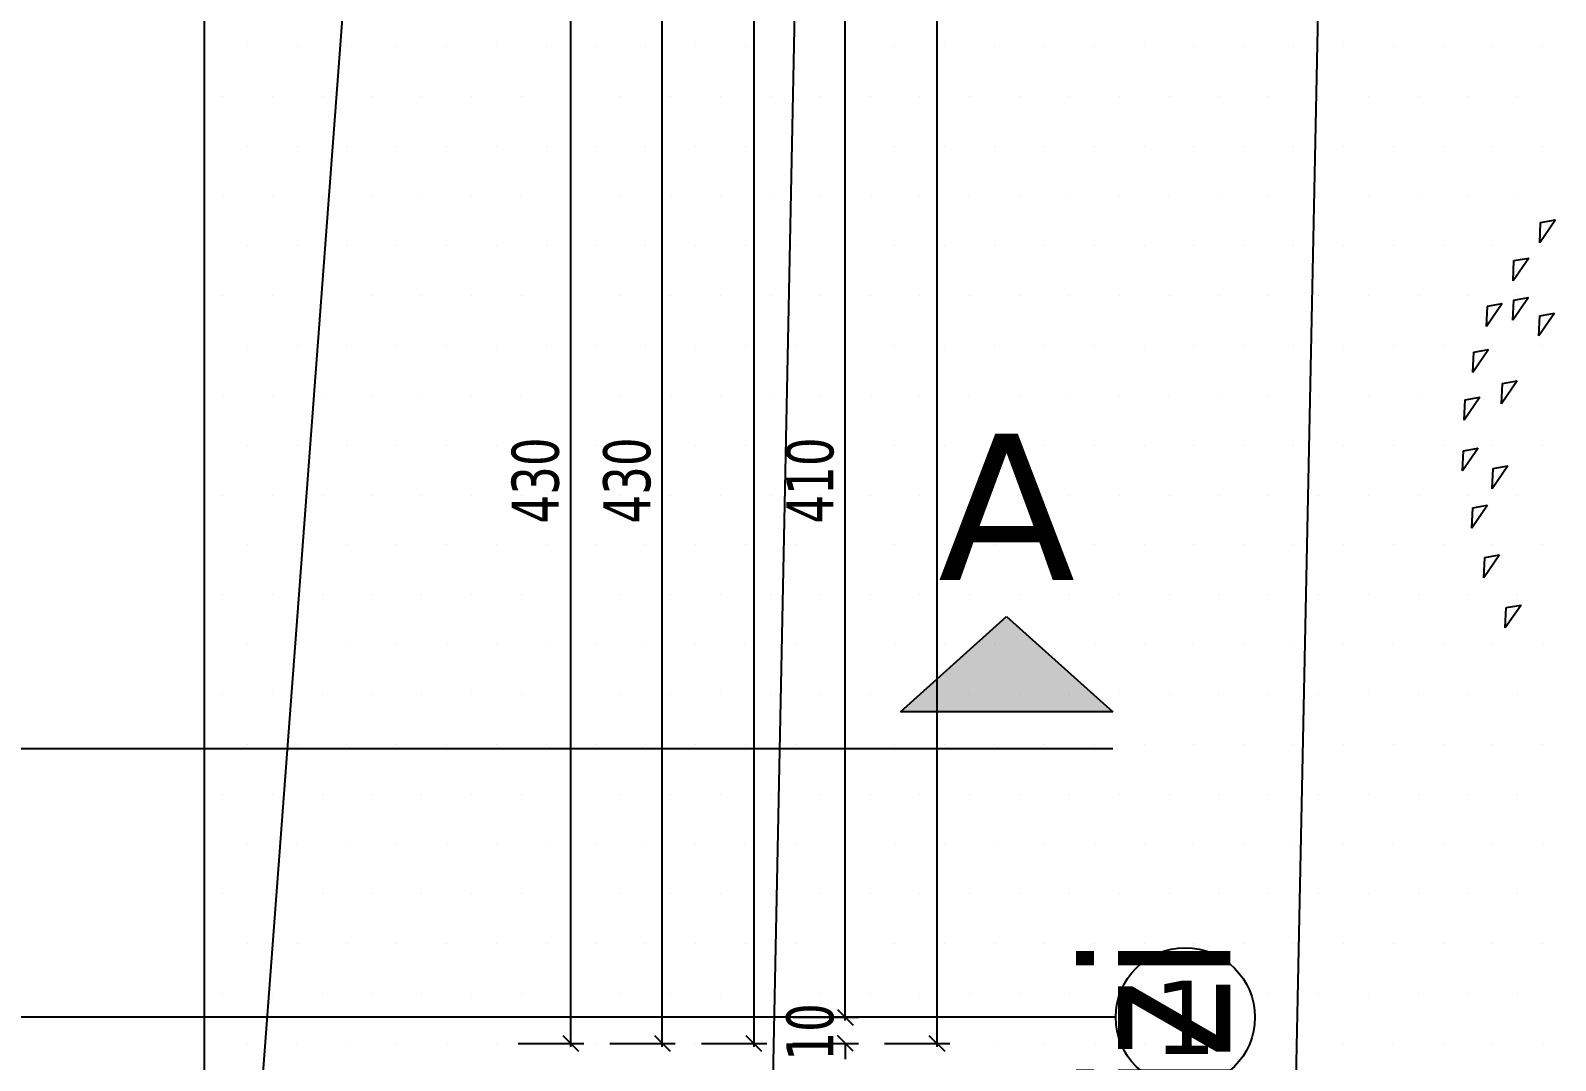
# Model space of a CAD drawing. Header units: millimetres. Extents: x 43168.9 to 43194.6, y -25545.1 to -25543.4.
# Drawn here: x 43172.2066 to 43172.3232, y -25544.5522 to -25544.4735 of the extents above; entities that cross this region are included whole.
import ezdxf
from ezdxf.enums import TextEntityAlignment as Align

# ---------------------------------------------------------------- set-up
doc = ezdxf.new("R2010")
doc.units = ezdxf.units.MM
doc.header["$LTSCALE"] = 200
for name, pattern in [('DASHDOT', [1, 0.5, -0.25, 0, -0.25]), ('DASHDOT2', [0.5, 0.25, -0.125, 0, -0.125]), ('HIDDEN2', [0.1875, 0.125, -0.0625])]:
    doc.linetypes.add(name, pattern=pattern)
doc.layers.add('agac_sgh', color=7, linetype='Continuous', true_color=0x244700)
doc.layers.add('cim_sgh', color=7, linetype='Continuous', true_color=0x248f00)
for name, color, linetype in [('aks_sgh', 5, 'DASHDOT2'), ('izd.tas.alt_sgh', 214, 'HIDDEN2'), ('kesitcizgisi_sgh', 22, 'Continuous'), ('olcuaks_sgh', 41, 'Continuous'), ('olcudis_sgh', 185, 'Continuous'), ('vaziyet-01_sgh', 33, 'Continuous'), ('yapi-yaklasma_sgh', 41, 'DASHDOT'), ('yazi-merdi_sgh', 9, 'Continuous')]:
    doc.layers.add(name, color=color, linetype=linetype)
doc.styles.add('dim', font='VERDANA.TTF', dxfattribs={"width": 0.7})
doc.styles.add('text1', font='VERDANA.TTF')
doc.styles.add('text2', font='arial.ttf')

msp = doc.modelspace()

# ---------------------------------------------------------------- hatches: boundary and pattern name
msp.add_hatch(color=256).paths.add_polyline_path([(43172.28933, -25544.52557), (43172.27309, -25544.52557), (43172.28121, -25544.51829)])

# ---------------------------------------------------------------- linework, layer by layer
for p, q in [((43172.27309, -25544.52557), (43172.28121, -25544.51829)), ((43172.28121, -25544.51829), (43172.28933, -25544.52557)), ((43172.28933, -25544.52557), (43172.27309, -25544.52557)), ((43172.28956, -25544.54892), (43172.26688, -25544.54892))]:
    msp.add_line(p, q)
at = {"linetype": 'DASHDOT'}
msp.add_line((43172.22213, -25544.52837), (43172.28933, -25544.52837), dxfattribs=at)
at = {"color": 0, "linetype": 'ByBlock', "lineweight": -2}
for p, q in [((43172.26828, -25544.54832), (43172.26948, -25544.54952)), ((43172.26828, -25544.54832), (43172.26948, -25544.54952)), ((43172.24728, -25544.55032), (43172.24848, -25544.55152)), ((43172.25428, -25544.55032), (43172.25548, -25544.55152)), ((43172.26128, -25544.55032), (43172.26248, -25544.55152)), ((43172.26948, -25544.55152), (43172.26828, -25544.55032)), ((43172.27528, -25544.55032), (43172.27648, -25544.55152))]:
    msp.add_line(p, q, dxfattribs=at)
at = {"linetype": 'Continuous'}
msp.add_circle((43172.29488, -25544.54892), 0.00532, dxfattribs=at)
at = {"layer": 'agac_sgh', "color": 0}
for p, q in [((43172.32319, -25544.48796), (43172.32199, -25544.4897)), ((43172.32199, -25544.4897), (43172.32205, -25544.48815)), ((43172.32205, -25544.48815), (43172.32319, -25544.48796)), ((43172.32114, -25544.49087), (43172.31994, -25544.49262)), ((43172.31994, -25544.49262), (43172.32, -25544.49107)), ((43172.32, -25544.49107), (43172.32114, -25544.49087)), ((43172.32113, -25544.49388), (43172.31993, -25544.49563)), ((43172.32, -25544.49408), (43172.32113, -25544.49388)), ((43172.31912, -25544.49436), (43172.31792, -25544.4961)), ((43172.31792, -25544.4961), (43172.31799, -25544.49455)), ((43172.31799, -25544.49455), (43172.31912, -25544.49436)), ((43172.31993, -25544.49563), (43172.32, -25544.49408)), ((43172.32311, -25544.49508), (43172.32192, -25544.49683)), ((43172.32198, -25544.49528), (43172.32311, -25544.49508)), ((43172.32192, -25544.49683), (43172.32198, -25544.49528)), ((43172.31807, -25544.49787), (43172.31687, -25544.49962)), ((43172.31687, -25544.49962), (43172.31694, -25544.49807)), ((43172.31694, -25544.49807), (43172.31807, -25544.49787)), ((43172.32026, -25544.50026), (43172.31906, -25544.50201)), ((43172.31906, -25544.50201), (43172.31913, -25544.50046)), ((43172.31913, -25544.50046), (43172.32026, -25544.50026)), ((43172.3174, -25544.50152), (43172.3162, -25544.50326)), ((43172.3162, -25544.50326), (43172.31627, -25544.50171)), ((43172.31627, -25544.50171), (43172.3174, -25544.50152)), ((43172.31728, -25544.5054), (43172.31608, -25544.50715)), ((43172.31608, -25544.50715), (43172.31614, -25544.5056)), ((43172.31614, -25544.5056), (43172.31728, -25544.5054)), ((43172.31954, -25544.50676), (43172.31834, -25544.50851)), ((43172.31841, -25544.50696), (43172.31954, -25544.50676)), ((43172.31834, -25544.50851), (43172.31841, -25544.50696)), ((43172.31799, -25544.50977), (43172.31679, -25544.51152)), ((43172.31679, -25544.51152), (43172.31686, -25544.50997)), ((43172.31686, -25544.50997), (43172.31799, -25544.50977)), ((43172.31891, -25544.51357), (43172.31771, -25544.51532)), ((43172.31771, -25544.51532), (43172.31778, -25544.51377)), ((43172.31778, -25544.51377), (43172.31891, -25544.51357)), ((43172.32055, -25544.5174), (43172.31935, -25544.51914)), ((43172.31935, -25544.51914), (43172.31941, -25544.51759)), ((43172.31941, -25544.51759), (43172.32055, -25544.5174))]:
    msp.add_line(p, q, dxfattribs=at)
at = {"layer": 'aks_sgh'}
msp.add_line((43172.26688, -25544.54892), (43171.46488, -25544.54892), dxfattribs=at)
at = {"layer": 'cim_sgh'}
for p, q in [((43172.22315, -25544.47471), (43172.22315, -25544.47471)), ((43172.22696, -25544.47471), (43172.22696, -25544.47471)), ((43172.23077, -25544.47471), (43172.23077, -25544.47471)), ((43172.23458, -25544.47471), (43172.23458, -25544.47471)), ((43172.23839, -25544.47471), (43172.23839, -25544.47471)), ((43172.2422, -25544.47471), (43172.2422, -25544.47471)), ((43172.24601, -25544.47471), (43172.24601, -25544.47471)), ((43172.24982, -25544.47471), (43172.24982, -25544.47471)), ((43172.25363, -25544.47471), (43172.25363, -25544.47471)), ((43172.25744, -25544.47471), (43172.25744, -25544.47471)), ((43172.26125, -25544.47471), (43172.26125, -25544.47471)), ((43172.26506, -25544.47471), (43172.26506, -25544.47471)), ((43172.26887, -25544.47471), (43172.26887, -25544.47471)), ((43172.27268, -25544.47471), (43172.27268, -25544.47471)), ((43172.27649, -25544.47471), (43172.27649, -25544.47471)), ((43172.2803, -25544.47471), (43172.2803, -25544.47471)), ((43172.28411, -25544.47471), (43172.28411, -25544.47471)), ((43172.28792, -25544.47471), (43172.28792, -25544.47471)), ((43172.29173, -25544.47471), (43172.29173, -25544.47471)), ((43172.29554, -25544.47471), (43172.29554, -25544.47471)), ((43172.29935, -25544.47471), (43172.29935, -25544.47471)), ((43172.30316, -25544.47471), (43172.30316, -25544.47471)), ((43172.30697, -25544.47471), (43172.30697, -25544.47471)), ((43172.31078, -25544.47471), (43172.31078, -25544.47471)), ((43172.31459, -25544.47471), (43172.31459, -25544.47471)), ((43172.3184, -25544.47471), (43172.3184, -25544.47471)), ((43172.32221, -25544.47471), (43172.32221, -25544.47471)), ((43172.22125, -25544.47852), (43172.22125, -25544.47852)), ((43172.22506, -25544.47852), (43172.22506, -25544.47852)), ((43172.22887, -25544.47852), (43172.22887, -25544.47852)), ((43172.23268, -25544.47852), (43172.23268, -25544.47852)), ((43172.23649, -25544.47852), (43172.23649, -25544.47852)), ((43172.2403, -25544.47852), (43172.2403, -25544.47852)), ((43172.24411, -25544.47852), (43172.24411, -25544.47852)), ((43172.24792, -25544.47852), (43172.24792, -25544.47852)), ((43172.25173, -25544.47852), (43172.25173, -25544.47852)), ((43172.25554, -25544.47852), (43172.25554, -25544.47852)), ((43172.25935, -25544.47852), (43172.25935, -25544.47852)), ((43172.26316, -25544.47852), (43172.26316, -25544.47852)), ((43172.26697, -25544.47852), (43172.26697, -25544.47852)), ((43172.27078, -25544.47852), (43172.27078, -25544.47852)), ((43172.27459, -25544.47852), (43172.27459, -25544.47852)), ((43172.2784, -25544.47852), (43172.2784, -25544.47852)), ((43172.28221, -25544.47852), (43172.28221, -25544.47852)), ((43172.28602, -25544.47852), (43172.28602, -25544.47852)), ((43172.28983, -25544.47852), (43172.28983, -25544.47852)), ((43172.29364, -25544.47852), (43172.29364, -25544.47852)), ((43172.29745, -25544.47852), (43172.29745, -25544.47852)), ((43172.30126, -25544.47852), (43172.30126, -25544.47852)), ((43172.30507, -25544.47852), (43172.30507, -25544.47852)), ((43172.30888, -25544.47852), (43172.30888, -25544.47852)), ((43172.31269, -25544.47852), (43172.31269, -25544.47852)), ((43172.3165, -25544.47852), (43172.3165, -25544.47852)), ((43172.32031, -25544.47852), (43172.32031, -25544.47852)), ((43172.22315, -25544.48233), (43172.22315, -25544.48233)), ((43172.22696, -25544.48233), (43172.22696, -25544.48233)), ((43172.23077, -25544.48233), (43172.23077, -25544.48233)), ((43172.23458, -25544.48233), (43172.23458, -25544.48233)), ((43172.23839, -25544.48233), (43172.23839, -25544.48233)), ((43172.2422, -25544.48233), (43172.2422, -25544.48233)), ((43172.24601, -25544.48233), (43172.24601, -25544.48233)), ((43172.24982, -25544.48233), (43172.24982, -25544.48233)), ((43172.25363, -25544.48233), (43172.25363, -25544.48233)), ((43172.25744, -25544.48233), (43172.25744, -25544.48233)), ((43172.26125, -25544.48233), (43172.26125, -25544.48233)), ((43172.26506, -25544.48233), (43172.26506, -25544.48233)), ((43172.26887, -25544.48233), (43172.26887, -25544.48233)), ((43172.27268, -25544.48233), (43172.27268, -25544.48233)), ((43172.27649, -25544.48233), (43172.27649, -25544.48233)), ((43172.2803, -25544.48233), (43172.2803, -25544.48233)), ((43172.28411, -25544.48233), (43172.28411, -25544.48233)), ((43172.28792, -25544.48233), (43172.28792, -25544.48233)), ((43172.29173, -25544.48233), (43172.29173, -25544.48233)), ((43172.29554, -25544.48233), (43172.29554, -25544.48233)), ((43172.29935, -25544.48233), (43172.29935, -25544.48233)), ((43172.30316, -25544.48233), (43172.30316, -25544.48233)), ((43172.30697, -25544.48233), (43172.30697, -25544.48233)), ((43172.31078, -25544.48233), (43172.31078, -25544.48233)), ((43172.31459, -25544.48233), (43172.31459, -25544.48233)), ((43172.3184, -25544.48233), (43172.3184, -25544.48233)), ((43172.32221, -25544.48233), (43172.32221, -25544.48233)), ((43172.22125, -25544.48614), (43172.22125, -25544.48614)), ((43172.22506, -25544.48614), (43172.22506, -25544.48614)), ((43172.22887, -25544.48614), (43172.22887, -25544.48614)), ((43172.23268, -25544.48614), (43172.23268, -25544.48614)), ((43172.23649, -25544.48614), (43172.23649, -25544.48614)), ((43172.2403, -25544.48614), (43172.2403, -25544.48614)), ((43172.24411, -25544.48614), (43172.24411, -25544.48614)), ((43172.24792, -25544.48614), (43172.24792, -25544.48614)), ((43172.25173, -25544.48614), (43172.25173, -25544.48614)), ((43172.25554, -25544.48614), (43172.25554, -25544.48614)), ((43172.25935, -25544.48614), (43172.25935, -25544.48614)), ((43172.26316, -25544.48614), (43172.26316, -25544.48614)), ((43172.26697, -25544.48614), (43172.26697, -25544.48614)), ((43172.27078, -25544.48614), (43172.27078, -25544.48614)), ((43172.27459, -25544.48614), (43172.27459, -25544.48614)), ((43172.2784, -25544.48614), (43172.2784, -25544.48614)), ((43172.28221, -25544.48614), (43172.28221, -25544.48614)), ((43172.28602, -25544.48614), (43172.28602, -25544.48614)), ((43172.28983, -25544.48614), (43172.28983, -25544.48614)), ((43172.29364, -25544.48614), (43172.29364, -25544.48614)), ((43172.29745, -25544.48614), (43172.29745, -25544.48614)), ((43172.30126, -25544.48614), (43172.30126, -25544.48614)), ((43172.30507, -25544.48614), (43172.30507, -25544.48614)), ((43172.30888, -25544.48614), (43172.30888, -25544.48614)), ((43172.31269, -25544.48614), (43172.31269, -25544.48614)), ((43172.3165, -25544.48614), (43172.3165, -25544.48614)), ((43172.32031, -25544.48614), (43172.32031, -25544.48614)), ((43172.22315, -25544.48995), (43172.22315, -25544.48995)), ((43172.22696, -25544.48995), (43172.22696, -25544.48995)), ((43172.23077, -25544.48995), (43172.23077, -25544.48995)), ((43172.23458, -25544.48995), (43172.23458, -25544.48995)), ((43172.23839, -25544.48995), (43172.23839, -25544.48995)), ((43172.2422, -25544.48995), (43172.2422, -25544.48995)), ((43172.24601, -25544.48995), (43172.24601, -25544.48995)), ((43172.24982, -25544.48995), (43172.24982, -25544.48995)), ((43172.25363, -25544.48995), (43172.25363, -25544.48995)), ((43172.25744, -25544.48995), (43172.25744, -25544.48995)), ((43172.26125, -25544.48995), (43172.26125, -25544.48995)), ((43172.26506, -25544.48995), (43172.26506, -25544.48995)), ((43172.26887, -25544.48995), (43172.26887, -25544.48995)), ((43172.27268, -25544.48995), (43172.27268, -25544.48995)), ((43172.27649, -25544.48995), (43172.27649, -25544.48995)), ((43172.2803, -25544.48995), (43172.2803, -25544.48995)), ((43172.28411, -25544.48995), (43172.28411, -25544.48995)), ((43172.28792, -25544.48995), (43172.28792, -25544.48995)), ((43172.29173, -25544.48995), (43172.29173, -25544.48995)), ((43172.29554, -25544.48995), (43172.29554, -25544.48995)), ((43172.29935, -25544.48995), (43172.29935, -25544.48995)), ((43172.30316, -25544.48995), (43172.30316, -25544.48995)), ((43172.30697, -25544.48995), (43172.30697, -25544.48995)), ((43172.31078, -25544.48995), (43172.31078, -25544.48995)), ((43172.31459, -25544.48995), (43172.31459, -25544.48995)), ((43172.3184, -25544.48995), (43172.3184, -25544.48995)), ((43172.32221, -25544.48995), (43172.32221, -25544.48995)), ((43172.22125, -25544.49376), (43172.22125, -25544.49376)), ((43172.22506, -25544.49376), (43172.22506, -25544.49376)), ((43172.22887, -25544.49376), (43172.22887, -25544.49376)), ((43172.23268, -25544.49376), (43172.23268, -25544.49376)), ((43172.23649, -25544.49376), (43172.23649, -25544.49376)), ((43172.2403, -25544.49376), (43172.2403, -25544.49376)), ((43172.24411, -25544.49376), (43172.24411, -25544.49376)), ((43172.24792, -25544.49376), (43172.24792, -25544.49376)), ((43172.25173, -25544.49376), (43172.25173, -25544.49376)), ((43172.25554, -25544.49376), (43172.25554, -25544.49376)), ((43172.25935, -25544.49376), (43172.25935, -25544.49376)), ((43172.26316, -25544.49376), (43172.26316, -25544.49376)), ((43172.26697, -25544.49376), (43172.26697, -25544.49376)), ((43172.27078, -25544.49376), (43172.27078, -25544.49376)), ((43172.27459, -25544.49376), (43172.27459, -25544.49376)), ((43172.2784, -25544.49376), (43172.2784, -25544.49376)), ((43172.28221, -25544.49376), (43172.28221, -25544.49376)), ((43172.28602, -25544.49376), (43172.28602, -25544.49376)), ((43172.28983, -25544.49376), (43172.28983, -25544.49376)), ((43172.29364, -25544.49376), (43172.29364, -25544.49376)), ((43172.29745, -25544.49376), (43172.29745, -25544.49376)), ((43172.30126, -25544.49376), (43172.30126, -25544.49376)), ((43172.30507, -25544.49376), (43172.30507, -25544.49376)), ((43172.30888, -25544.49376), (43172.30888, -25544.49376)), ((43172.31269, -25544.49376), (43172.31269, -25544.49376)), ((43172.3165, -25544.49376), (43172.3165, -25544.49376)), ((43172.32031, -25544.49376), (43172.32031, -25544.49376)), ((43172.22315, -25544.49757), (43172.22315, -25544.49757)), ((43172.22696, -25544.49757), (43172.22696, -25544.49757)), ((43172.23077, -25544.49757), (43172.23077, -25544.49757)), ((43172.23458, -25544.49757), (43172.23458, -25544.49757)), ((43172.23839, -25544.49757), (43172.23839, -25544.49757)), ((43172.2422, -25544.49757), (43172.2422, -25544.49757)), ((43172.24601, -25544.49757), (43172.24601, -25544.49757)), ((43172.24982, -25544.49757), (43172.24982, -25544.49757)), ((43172.25363, -25544.49757), (43172.25363, -25544.49757)), ((43172.25744, -25544.49757), (43172.25744, -25544.49757)), ((43172.26125, -25544.49757), (43172.26125, -25544.49757)), ((43172.26506, -25544.49757), (43172.26506, -25544.49757)), ((43172.26887, -25544.49757), (43172.26887, -25544.49757)), ((43172.27268, -25544.49757), (43172.27268, -25544.49757)), ((43172.27649, -25544.49757), (43172.27649, -25544.49757)), ((43172.2803, -25544.49757), (43172.2803, -25544.49757)), ((43172.28411, -25544.49757), (43172.28411, -25544.49757)), ((43172.28792, -25544.49757), (43172.28792, -25544.49757)), ((43172.29173, -25544.49757), (43172.29173, -25544.49757)), ((43172.29554, -25544.49757), (43172.29554, -25544.49757)), ((43172.29935, -25544.49757), (43172.29935, -25544.49757)), ((43172.30316, -25544.49757), (43172.30316, -25544.49757)), ((43172.30697, -25544.49757), (43172.30697, -25544.49757)), ((43172.31078, -25544.49757), (43172.31078, -25544.49757)), ((43172.31459, -25544.49757), (43172.31459, -25544.49757)), ((43172.3184, -25544.49757), (43172.3184, -25544.49757)), ((43172.32221, -25544.49757), (43172.32221, -25544.49757)), ((43172.22125, -25544.50138), (43172.22125, -25544.50138)), ((43172.22506, -25544.50138), (43172.22506, -25544.50138)), ((43172.22887, -25544.50138), (43172.22887, -25544.50138)), ((43172.23268, -25544.50138), (43172.23268, -25544.50138)), ((43172.23649, -25544.50138), (43172.23649, -25544.50138)), ((43172.2403, -25544.50138), (43172.2403, -25544.50138)), ((43172.24411, -25544.50138), (43172.24411, -25544.50138)), ((43172.24792, -25544.50138), (43172.24792, -25544.50138)), ((43172.25173, -25544.50138), (43172.25173, -25544.50138)), ((43172.25554, -25544.50138), (43172.25554, -25544.50138)), ((43172.25935, -25544.50138), (43172.25935, -25544.50138)), ((43172.26316, -25544.50138), (43172.26316, -25544.50138)), ((43172.26697, -25544.50138), (43172.26697, -25544.50138)), ((43172.27078, -25544.50138), (43172.27078, -25544.50138)), ((43172.27459, -25544.50138), (43172.27459, -25544.50138)), ((43172.2784, -25544.50138), (43172.2784, -25544.50138)), ((43172.28221, -25544.50138), (43172.28221, -25544.50138)), ((43172.28602, -25544.50138), (43172.28602, -25544.50138)), ((43172.28983, -25544.50138), (43172.28983, -25544.50138)), ((43172.29364, -25544.50138), (43172.29364, -25544.50138)), ((43172.29745, -25544.50138), (43172.29745, -25544.50138)), ((43172.30126, -25544.50138), (43172.30126, -25544.50138)), ((43172.30507, -25544.50138), (43172.30507, -25544.50138)), ((43172.30888, -25544.50138), (43172.30888, -25544.50138)), ((43172.31269, -25544.50138), (43172.31269, -25544.50138)), ((43172.3165, -25544.50138), (43172.3165, -25544.50138)), ((43172.32031, -25544.50138), (43172.32031, -25544.50138)), ((43172.22315, -25544.50519), (43172.22315, -25544.50519)), ((43172.22696, -25544.50519), (43172.22696, -25544.50519)), ((43172.23077, -25544.50519), (43172.23077, -25544.50519)), ((43172.23458, -25544.50519), (43172.23458, -25544.50519)), ((43172.23839, -25544.50519), (43172.23839, -25544.50519)), ((43172.2422, -25544.50519), (43172.2422, -25544.50519)), ((43172.24601, -25544.50519), (43172.24601, -25544.50519)), ((43172.24982, -25544.50519), (43172.24982, -25544.50519)), ((43172.25363, -25544.50519), (43172.25363, -25544.50519)), ((43172.25744, -25544.50519), (43172.25744, -25544.50519)), ((43172.26125, -25544.50519), (43172.26125, -25544.50519)), ((43172.26506, -25544.50519), (43172.26506, -25544.50519)), ((43172.26887, -25544.50519), (43172.26887, -25544.50519)), ((43172.27268, -25544.50519), (43172.27268, -25544.50519)), ((43172.27649, -25544.50519), (43172.27649, -25544.50519)), ((43172.2803, -25544.50519), (43172.2803, -25544.50519)), ((43172.28411, -25544.50519), (43172.28411, -25544.50519)), ((43172.28792, -25544.50519), (43172.28792, -25544.50519)), ((43172.29173, -25544.50519), (43172.29173, -25544.50519)), ((43172.29554, -25544.50519), (43172.29554, -25544.50519)), ((43172.29935, -25544.50519), (43172.29935, -25544.50519)), ((43172.30316, -25544.50519), (43172.30316, -25544.50519)), ((43172.30697, -25544.50519), (43172.30697, -25544.50519)), ((43172.31078, -25544.50519), (43172.31078, -25544.50519)), ((43172.31459, -25544.50519), (43172.31459, -25544.50519)), ((43172.3184, -25544.50519), (43172.3184, -25544.50519)), ((43172.32221, -25544.50519), (43172.32221, -25544.50519)), ((43172.22125, -25544.509), (43172.22125, -25544.509)), ((43172.22506, -25544.509), (43172.22506, -25544.509)), ((43172.22887, -25544.509), (43172.22887, -25544.509)), ((43172.23268, -25544.509), (43172.23268, -25544.509)), ((43172.23649, -25544.509), (43172.23649, -25544.509)), ((43172.2403, -25544.509), (43172.2403, -25544.509)), ((43172.24411, -25544.509), (43172.24411, -25544.509)), ((43172.24792, -25544.509), (43172.24792, -25544.509)), ((43172.25173, -25544.509), (43172.25173, -25544.509)), ((43172.25554, -25544.509), (43172.25554, -25544.509)), ((43172.25935, -25544.509), (43172.25935, -25544.509)), ((43172.26316, -25544.509), (43172.26316, -25544.509)), ((43172.26697, -25544.509), (43172.26697, -25544.509)), ((43172.27078, -25544.509), (43172.27078, -25544.509)), ((43172.27459, -25544.509), (43172.27459, -25544.509)), ((43172.2784, -25544.509), (43172.2784, -25544.509)), ((43172.28221, -25544.509), (43172.28221, -25544.509)), ((43172.28602, -25544.509), (43172.28602, -25544.509)), ((43172.28983, -25544.509), (43172.28983, -25544.509)), ((43172.29364, -25544.509), (43172.29364, -25544.509)), ((43172.29745, -25544.509), (43172.29745, -25544.509)), ((43172.30126, -25544.509), (43172.30126, -25544.509)), ((43172.30507, -25544.509), (43172.30507, -25544.509)), ((43172.30888, -25544.509), (43172.30888, -25544.509)), ((43172.31269, -25544.509), (43172.31269, -25544.509)), ((43172.3165, -25544.509), (43172.3165, -25544.509)), ((43172.32031, -25544.509), (43172.32031, -25544.509)), ((43172.22315, -25544.51281), (43172.22315, -25544.51281)), ((43172.22696, -25544.51281), (43172.22696, -25544.51281)), ((43172.23077, -25544.51281), (43172.23077, -25544.51281)), ((43172.23458, -25544.51281), (43172.23458, -25544.51281)), ((43172.23839, -25544.51281), (43172.23839, -25544.51281)), ((43172.2422, -25544.51281), (43172.2422, -25544.51281)), ((43172.24601, -25544.51281), (43172.24601, -25544.51281)), ((43172.24982, -25544.51281), (43172.24982, -25544.51281)), ((43172.25363, -25544.51281), (43172.25363, -25544.51281)), ((43172.25744, -25544.51281), (43172.25744, -25544.51281)), ((43172.26125, -25544.51281), (43172.26125, -25544.51281)), ((43172.26506, -25544.51281), (43172.26506, -25544.51281)), ((43172.26887, -25544.51281), (43172.26887, -25544.51281)), ((43172.27268, -25544.51281), (43172.27268, -25544.51281)), ((43172.27649, -25544.51281), (43172.27649, -25544.51281)), ((43172.2803, -25544.51281), (43172.2803, -25544.51281)), ((43172.28411, -25544.51281), (43172.28411, -25544.51281)), ((43172.28792, -25544.51281), (43172.28792, -25544.51281)), ((43172.29173, -25544.51281), (43172.29173, -25544.51281)), ((43172.29554, -25544.51281), (43172.29554, -25544.51281)), ((43172.29935, -25544.51281), (43172.29935, -25544.51281)), ((43172.30316, -25544.51281), (43172.30316, -25544.51281)), ((43172.30697, -25544.51281), (43172.30697, -25544.51281)), ((43172.31078, -25544.51281), (43172.31078, -25544.51281)), ((43172.31459, -25544.51281), (43172.31459, -25544.51281)), ((43172.3184, -25544.51281), (43172.3184, -25544.51281)), ((43172.32221, -25544.51281), (43172.32221, -25544.51281)), ((43172.22125, -25544.51662), (43172.22125, -25544.51662)), ((43172.22506, -25544.51662), (43172.22506, -25544.51662)), ((43172.22887, -25544.51662), (43172.22887, -25544.51662)), ((43172.23268, -25544.51662), (43172.23268, -25544.51662)), ((43172.23649, -25544.51662), (43172.23649, -25544.51662)), ((43172.2403, -25544.51662), (43172.2403, -25544.51662)), ((43172.24411, -25544.51662), (43172.24411, -25544.51662)), ((43172.24792, -25544.51662), (43172.24792, -25544.51662)), ((43172.25173, -25544.51662), (43172.25173, -25544.51662)), ((43172.25554, -25544.51662), (43172.25554, -25544.51662)), ((43172.25935, -25544.51662), (43172.25935, -25544.51662)), ((43172.26316, -25544.51662), (43172.26316, -25544.51662)), ((43172.26697, -25544.51662), (43172.26697, -25544.51662)), ((43172.27078, -25544.51662), (43172.27078, -25544.51662)), ((43172.27459, -25544.51662), (43172.27459, -25544.51662)), ((43172.2784, -25544.51662), (43172.2784, -25544.51662)), ((43172.28221, -25544.51662), (43172.28221, -25544.51662)), ((43172.28602, -25544.51662), (43172.28602, -25544.51662)), ((43172.28983, -25544.51662), (43172.28983, -25544.51662)), ((43172.29364, -25544.51662), (43172.29364, -25544.51662)), ((43172.29745, -25544.51662), (43172.29745, -25544.51662)), ((43172.30126, -25544.51662), (43172.30126, -25544.51662)), ((43172.30507, -25544.51662), (43172.30507, -25544.51662)), ((43172.30888, -25544.51662), (43172.30888, -25544.51662)), ((43172.31269, -25544.51662), (43172.31269, -25544.51662)), ((43172.3165, -25544.51662), (43172.3165, -25544.51662)), ((43172.32031, -25544.51662), (43172.32031, -25544.51662)), ((43172.22315, -25544.52043), (43172.22315, -25544.52043)), ((43172.22696, -25544.52043), (43172.22696, -25544.52043)), ((43172.23077, -25544.52043), (43172.23077, -25544.52043)), ((43172.23458, -25544.52043), (43172.23458, -25544.52043)), ((43172.23839, -25544.52043), (43172.23839, -25544.52043)), ((43172.2422, -25544.52043), (43172.2422, -25544.52043)), ((43172.24601, -25544.52043), (43172.24601, -25544.52043)), ((43172.24982, -25544.52043), (43172.24982, -25544.52043)), ((43172.25363, -25544.52043), (43172.25363, -25544.52043)), ((43172.25744, -25544.52043), (43172.25744, -25544.52043)), ((43172.26125, -25544.52043), (43172.26125, -25544.52043)), ((43172.26506, -25544.52043), (43172.26506, -25544.52043)), ((43172.26887, -25544.52043), (43172.26887, -25544.52043)), ((43172.27268, -25544.52043), (43172.27268, -25544.52043)), ((43172.27649, -25544.52043), (43172.27649, -25544.52043)), ((43172.2803, -25544.52043), (43172.2803, -25544.52043)), ((43172.28411, -25544.52043), (43172.28411, -25544.52043)), ((43172.28792, -25544.52043), (43172.28792, -25544.52043)), ((43172.29173, -25544.52043), (43172.29173, -25544.52043)), ((43172.29554, -25544.52043), (43172.29554, -25544.52043)), ((43172.29935, -25544.52043), (43172.29935, -25544.52043)), ((43172.30316, -25544.52043), (43172.30316, -25544.52043)), ((43172.30697, -25544.52043), (43172.30697, -25544.52043)), ((43172.31078, -25544.52043), (43172.31078, -25544.52043)), ((43172.31459, -25544.52043), (43172.31459, -25544.52043)), ((43172.3184, -25544.52043), (43172.3184, -25544.52043)), ((43172.32221, -25544.52043), (43172.32221, -25544.52043)), ((43172.22125, -25544.52424), (43172.22125, -25544.52424)), ((43172.22506, -25544.52424), (43172.22506, -25544.52424)), ((43172.22887, -25544.52424), (43172.22887, -25544.52424)), ((43172.23268, -25544.52424), (43172.23268, -25544.52424)), ((43172.23649, -25544.52424), (43172.23649, -25544.52424)), ((43172.2403, -25544.52424), (43172.2403, -25544.52424)), ((43172.24411, -25544.52424), (43172.24411, -25544.52424)), ((43172.24792, -25544.52424), (43172.24792, -25544.52424)), ((43172.25173, -25544.52424), (43172.25173, -25544.52424)), ((43172.25554, -25544.52424), (43172.25554, -25544.52424)), ((43172.25935, -25544.52424), (43172.25935, -25544.52424)), ((43172.26316, -25544.52424), (43172.26316, -25544.52424)), ((43172.26697, -25544.52424), (43172.26697, -25544.52424)), ((43172.27078, -25544.52424), (43172.27078, -25544.52424)), ((43172.27459, -25544.52424), (43172.27459, -25544.52424)), ((43172.2784, -25544.52424), (43172.2784, -25544.52424)), ((43172.28221, -25544.52424), (43172.28221, -25544.52424)), ((43172.28602, -25544.52424), (43172.28602, -25544.52424)), ((43172.28983, -25544.52424), (43172.28983, -25544.52424)), ((43172.29364, -25544.52424), (43172.29364, -25544.52424)), ((43172.29745, -25544.52424), (43172.29745, -25544.52424)), ((43172.30126, -25544.52424), (43172.30126, -25544.52424)), ((43172.30507, -25544.52424), (43172.30507, -25544.52424)), ((43172.30888, -25544.52424), (43172.30888, -25544.52424)), ((43172.31269, -25544.52424), (43172.31269, -25544.52424)), ((43172.3165, -25544.52424), (43172.3165, -25544.52424)), ((43172.32031, -25544.52424), (43172.32031, -25544.52424)), ((43172.22315, -25544.52805), (43172.22315, -25544.52805)), ((43172.22696, -25544.52805), (43172.22696, -25544.52805)), ((43172.23077, -25544.52805), (43172.23077, -25544.52805)), ((43172.23458, -25544.52805), (43172.23458, -25544.52805)), ((43172.23839, -25544.52805), (43172.23839, -25544.52805)), ((43172.2422, -25544.52805), (43172.2422, -25544.52805)), ((43172.24601, -25544.52805), (43172.24601, -25544.52805)), ((43172.24982, -25544.52805), (43172.24982, -25544.52805)), ((43172.25363, -25544.52805), (43172.25363, -25544.52805)), ((43172.25744, -25544.52805), (43172.25744, -25544.52805)), ((43172.26125, -25544.52805), (43172.26125, -25544.52805)), ((43172.26506, -25544.52805), (43172.26506, -25544.52805)), ((43172.26887, -25544.52805), (43172.26887, -25544.52805)), ((43172.27268, -25544.52805), (43172.27268, -25544.52805)), ((43172.27649, -25544.52805), (43172.27649, -25544.52805)), ((43172.2803, -25544.52805), (43172.2803, -25544.52805)), ((43172.28411, -25544.52805), (43172.28411, -25544.52805)), ((43172.28792, -25544.52805), (43172.28792, -25544.52805)), ((43172.29173, -25544.52805), (43172.29173, -25544.52805)), ((43172.29554, -25544.52805), (43172.29554, -25544.52805)), ((43172.29935, -25544.52805), (43172.29935, -25544.52805)), ((43172.30316, -25544.52805), (43172.30316, -25544.52805)), ((43172.30697, -25544.52805), (43172.30697, -25544.52805)), ((43172.31078, -25544.52805), (43172.31078, -25544.52805)), ((43172.31459, -25544.52805), (43172.31459, -25544.52805)), ((43172.3184, -25544.52805), (43172.3184, -25544.52805)), ((43172.32221, -25544.52805), (43172.32221, -25544.52805)), ((43172.22125, -25544.53186), (43172.22125, -25544.53186)), ((43172.22506, -25544.53186), (43172.22506, -25544.53186)), ((43172.22887, -25544.53186), (43172.22887, -25544.53186)), ((43172.23268, -25544.53186), (43172.23268, -25544.53186)), ((43172.23649, -25544.53186), (43172.23649, -25544.53186)), ((43172.2403, -25544.53186), (43172.2403, -25544.53186)), ((43172.24411, -25544.53186), (43172.24411, -25544.53186)), ((43172.24792, -25544.53186), (43172.24792, -25544.53186)), ((43172.25173, -25544.53186), (43172.25173, -25544.53186)), ((43172.25554, -25544.53186), (43172.25554, -25544.53186)), ((43172.25935, -25544.53186), (43172.25935, -25544.53186)), ((43172.26316, -25544.53186), (43172.26316, -25544.53186)), ((43172.26697, -25544.53186), (43172.26697, -25544.53186)), ((43172.27078, -25544.53186), (43172.27078, -25544.53186)), ((43172.27459, -25544.53186), (43172.27459, -25544.53186)), ((43172.2784, -25544.53186), (43172.2784, -25544.53186)), ((43172.28221, -25544.53186), (43172.28221, -25544.53186)), ((43172.28602, -25544.53186), (43172.28602, -25544.53186)), ((43172.28983, -25544.53186), (43172.28983, -25544.53186)), ((43172.29364, -25544.53186), (43172.29364, -25544.53186)), ((43172.29745, -25544.53186), (43172.29745, -25544.53186)), ((43172.30126, -25544.53186), (43172.30126, -25544.53186)), ((43172.30507, -25544.53186), (43172.30507, -25544.53186)), ((43172.30888, -25544.53186), (43172.30888, -25544.53186)), ((43172.31269, -25544.53186), (43172.31269, -25544.53186)), ((43172.3165, -25544.53186), (43172.3165, -25544.53186)), ((43172.32031, -25544.53186), (43172.32031, -25544.53186)), ((43172.22315, -25544.53567), (43172.22315, -25544.53567)), ((43172.22696, -25544.53567), (43172.22696, -25544.53567)), ((43172.23077, -25544.53567), (43172.23077, -25544.53567)), ((43172.23458, -25544.53567), (43172.23458, -25544.53567)), ((43172.23839, -25544.53567), (43172.23839, -25544.53567)), ((43172.2422, -25544.53567), (43172.2422, -25544.53567)), ((43172.24601, -25544.53567), (43172.24601, -25544.53567)), ((43172.24982, -25544.53567), (43172.24982, -25544.53567)), ((43172.25363, -25544.53567), (43172.25363, -25544.53567)), ((43172.25744, -25544.53567), (43172.25744, -25544.53567)), ((43172.26125, -25544.53567), (43172.26125, -25544.53567)), ((43172.26506, -25544.53567), (43172.26506, -25544.53567)), ((43172.26887, -25544.53567), (43172.26887, -25544.53567)), ((43172.27268, -25544.53567), (43172.27268, -25544.53567)), ((43172.27649, -25544.53567), (43172.27649, -25544.53567)), ((43172.2803, -25544.53567), (43172.2803, -25544.53567)), ((43172.28411, -25544.53567), (43172.28411, -25544.53567)), ((43172.28792, -25544.53567), (43172.28792, -25544.53567)), ((43172.29173, -25544.53567), (43172.29173, -25544.53567)), ((43172.29554, -25544.53567), (43172.29554, -25544.53567)), ((43172.29935, -25544.53567), (43172.29935, -25544.53567)), ((43172.30316, -25544.53567), (43172.30316, -25544.53567)), ((43172.30697, -25544.53567), (43172.30697, -25544.53567)), ((43172.31078, -25544.53567), (43172.31078, -25544.53567)), ((43172.31459, -25544.53567), (43172.31459, -25544.53567)), ((43172.3184, -25544.53567), (43172.3184, -25544.53567)), ((43172.32221, -25544.53567), (43172.32221, -25544.53567)), ((43172.22125, -25544.53948), (43172.22125, -25544.53948)), ((43172.22506, -25544.53948), (43172.22506, -25544.53948)), ((43172.22887, -25544.53948), (43172.22887, -25544.53948)), ((43172.23268, -25544.53948), (43172.23268, -25544.53948)), ((43172.23649, -25544.53948), (43172.23649, -25544.53948)), ((43172.2403, -25544.53948), (43172.2403, -25544.53948)), ((43172.24411, -25544.53948), (43172.24411, -25544.53948)), ((43172.24792, -25544.53948), (43172.24792, -25544.53948)), ((43172.25173, -25544.53948), (43172.25173, -25544.53948)), ((43172.25554, -25544.53948), (43172.25554, -25544.53948)), ((43172.25935, -25544.53948), (43172.25935, -25544.53948)), ((43172.26316, -25544.53948), (43172.26316, -25544.53948)), ((43172.26697, -25544.53948), (43172.26697, -25544.53948)), ((43172.27078, -25544.53948), (43172.27078, -25544.53948)), ((43172.27459, -25544.53948), (43172.27459, -25544.53948)), ((43172.2784, -25544.53948), (43172.2784, -25544.53948)), ((43172.28221, -25544.53948), (43172.28221, -25544.53948)), ((43172.28602, -25544.53948), (43172.28602, -25544.53948)), ((43172.28983, -25544.53948), (43172.28983, -25544.53948)), ((43172.29364, -25544.53948), (43172.29364, -25544.53948)), ((43172.29745, -25544.53948), (43172.29745, -25544.53948)), ((43172.30126, -25544.53948), (43172.30126, -25544.53948)), ((43172.30507, -25544.53948), (43172.30507, -25544.53948)), ((43172.30888, -25544.53948), (43172.30888, -25544.53948)), ((43172.31269, -25544.53948), (43172.31269, -25544.53948)), ((43172.3165, -25544.53948), (43172.3165, -25544.53948)), ((43172.32031, -25544.53948), (43172.32031, -25544.53948)), ((43172.22315, -25544.54329), (43172.22315, -25544.54329)), ((43172.22696, -25544.54329), (43172.22696, -25544.54329)), ((43172.23077, -25544.54329), (43172.23077, -25544.54329)), ((43172.23458, -25544.54329), (43172.23458, -25544.54329)), ((43172.23839, -25544.54329), (43172.23839, -25544.54329)), ((43172.2422, -25544.54329), (43172.2422, -25544.54329)), ((43172.24601, -25544.54329), (43172.24601, -25544.54329)), ((43172.24982, -25544.54329), (43172.24982, -25544.54329)), ((43172.25363, -25544.54329), (43172.25363, -25544.54329)), ((43172.25744, -25544.54329), (43172.25744, -25544.54329)), ((43172.26125, -25544.54329), (43172.26125, -25544.54329)), ((43172.26506, -25544.54329), (43172.26506, -25544.54329)), ((43172.26887, -25544.54329), (43172.26887, -25544.54329)), ((43172.27268, -25544.54329), (43172.27268, -25544.54329)), ((43172.27649, -25544.54329), (43172.27649, -25544.54329)), ((43172.2803, -25544.54329), (43172.2803, -25544.54329)), ((43172.28411, -25544.54329), (43172.28411, -25544.54329)), ((43172.28792, -25544.54329), (43172.28792, -25544.54329)), ((43172.29173, -25544.54329), (43172.29173, -25544.54329)), ((43172.29554, -25544.54329), (43172.29554, -25544.54329)), ((43172.29935, -25544.54329), (43172.29935, -25544.54329)), ((43172.30316, -25544.54329), (43172.30316, -25544.54329)), ((43172.30697, -25544.54329), (43172.30697, -25544.54329)), ((43172.31078, -25544.54329), (43172.31078, -25544.54329)), ((43172.31459, -25544.54329), (43172.31459, -25544.54329)), ((43172.3184, -25544.54329), (43172.3184, -25544.54329)), ((43172.32221, -25544.54329), (43172.32221, -25544.54329)), ((43172.22125, -25544.5471), (43172.22125, -25544.5471)), ((43172.22506, -25544.5471), (43172.22506, -25544.5471)), ((43172.22887, -25544.5471), (43172.22887, -25544.5471)), ((43172.23268, -25544.5471), (43172.23268, -25544.5471)), ((43172.23649, -25544.5471), (43172.23649, -25544.5471)), ((43172.2403, -25544.5471), (43172.2403, -25544.5471)), ((43172.24411, -25544.5471), (43172.24411, -25544.5471)), ((43172.24792, -25544.5471), (43172.24792, -25544.5471)), ((43172.25173, -25544.5471), (43172.25173, -25544.5471)), ((43172.25554, -25544.5471), (43172.25554, -25544.5471)), ((43172.25935, -25544.5471), (43172.25935, -25544.5471)), ((43172.26316, -25544.5471), (43172.26316, -25544.5471)), ((43172.26697, -25544.5471), (43172.26697, -25544.5471)), ((43172.27078, -25544.5471), (43172.27078, -25544.5471)), ((43172.27459, -25544.5471), (43172.27459, -25544.5471)), ((43172.2784, -25544.5471), (43172.2784, -25544.5471)), ((43172.28221, -25544.5471), (43172.28221, -25544.5471)), ((43172.28602, -25544.5471), (43172.28602, -25544.5471)), ((43172.28983, -25544.5471), (43172.28983, -25544.5471)), ((43172.29364, -25544.5471), (43172.29364, -25544.5471)), ((43172.29745, -25544.5471), (43172.29745, -25544.5471)), ((43172.30126, -25544.5471), (43172.30126, -25544.5471)), ((43172.30507, -25544.5471), (43172.30507, -25544.5471)), ((43172.30888, -25544.5471), (43172.30888, -25544.5471)), ((43172.31269, -25544.5471), (43172.31269, -25544.5471)), ((43172.3165, -25544.5471), (43172.3165, -25544.5471)), ((43172.32031, -25544.5471), (43172.32031, -25544.5471)), ((43172.22315, -25544.55091), (43172.22315, -25544.55091)), ((43172.22696, -25544.55091), (43172.22696, -25544.55091)), ((43172.23077, -25544.55091), (43172.23077, -25544.55091)), ((43172.23458, -25544.55091), (43172.23458, -25544.55091)), ((43172.23839, -25544.55091), (43172.23839, -25544.55091)), ((43172.2422, -25544.55091), (43172.2422, -25544.55091)), ((43172.24601, -25544.55091), (43172.24601, -25544.55091)), ((43172.24982, -25544.55091), (43172.24982, -25544.55091)), ((43172.25363, -25544.55091), (43172.25363, -25544.55091)), ((43172.25744, -25544.55091), (43172.25744, -25544.55091)), ((43172.26125, -25544.55091), (43172.26125, -25544.55091)), ((43172.26506, -25544.55091), (43172.26506, -25544.55091)), ((43172.26887, -25544.55091), (43172.26887, -25544.55091)), ((43172.27268, -25544.55091), (43172.27268, -25544.55091)), ((43172.27649, -25544.55091), (43172.27649, -25544.55091)), ((43172.2803, -25544.55091), (43172.2803, -25544.55091)), ((43172.28411, -25544.55091), (43172.28411, -25544.55091)), ((43172.28792, -25544.55091), (43172.28792, -25544.55091)), ((43172.29173, -25544.55091), (43172.29173, -25544.55091)), ((43172.29554, -25544.55091), (43172.29554, -25544.55091)), ((43172.29935, -25544.55091), (43172.29935, -25544.55091)), ((43172.30316, -25544.55091), (43172.30316, -25544.55091)), ((43172.30697, -25544.55091), (43172.30697, -25544.55091)), ((43172.31078, -25544.55091), (43172.31078, -25544.55091)), ((43172.31459, -25544.55091), (43172.31459, -25544.55091)), ((43172.3184, -25544.55091), (43172.3184, -25544.55091)), ((43172.32221, -25544.55091), (43172.32221, -25544.55091))]:
    msp.add_line(p, q, dxfattribs=at)
at = {"layer": 'izd.tas.alt_sgh'}
msp.add_line((43172.31781, -25543.84544), (43172.29897, -25544.76771), dxfattribs=at)
at = {"layer": 'kesitcizgisi_sgh', "linetype": 'DASHDOT'}
msp.add_line((43171.50963, -25544.52837), (43172.22213, -25544.52837), dxfattribs=at)
at = {"layer": 'olcuaks_sgh'}
for p, q in [((43172.27588, -25543.83767), (43172.27588, -25544.55117)), ((43172.26888, -25544.54917), (43172.26888, -25544.46667)), ((43172.26888, -25544.54892), (43172.26888, -25544.54772)), ((43172.26488, -25544.54892), (43172.26988, -25544.54892)), ((43172.26488, -25544.54892), (43172.26988, -25544.54892)), ((43172.26488, -25544.55092), (43172.26988, -25544.55092)), ((43172.26888, -25544.55092), (43172.26888, -25544.55212)), ((43172.27188, -25544.55092), (43172.27688, -25544.55092))]:
    msp.add_line(p, q, dxfattribs=at)
at = {"layer": 'olcudis_sgh'}
for p, q in [((43172.26188, -25543.83767), (43172.26188, -25544.55117)), ((43172.24788, -25544.46467), (43172.24788, -25544.55117)), ((43172.25488, -25544.55117), (43172.25488, -25544.46467)), ((43172.24388, -25544.55092), (43172.24888, -25544.55092)), ((43172.25088, -25544.55092), (43172.25588, -25544.55092)), ((43172.25788, -25544.55092), (43172.26288, -25544.55092))]:
    msp.add_line(p, q, dxfattribs=at)
at = {"layer": 'vaziyet-01_sgh'}
for p, q in [((43172.20806, -25544.76988), (43172.27777, -25543.84307)), ((43172.21988, -25544.57092), (43172.21988, -25544.44492))]:
    msp.add_line(p, q, dxfattribs=at)
at = {"layer": 'yapi-yaklasma_sgh'}
msp.add_line((43172.26857, -25544.29733), (43172.25894, -25544.76867), dxfattribs=at)
msp.add_line((43172.26857, -25544.29733), (43172.25894, -25544.76867), dxfattribs=at)

# ---------------------------------------------------------------- texts
at = {"linetype": 'Continuous', "style": 'text1', "text_generation_flag": 4}
msp.add_attdef('A', text='A', height=0.0112, rotation=180, dxfattribs=at).set_placement((43172.28121, -25544.50989), align=Align.MIDDLE)
at = {"linetype": 'Continuous', "style": 'text1'}
msp.add_attdef('1', text='', height=0.0056, dxfattribs=at).set_placement((43172.29488, -25544.54892), align=Align.MIDDLE)
at = {"layer": 'olcuaks_sgh', "color": 2, "style": 'dim', "width": 0.7}
for s, p in [('410', (43172.26797, -25544.51118)), ('10', (43172.26797, -25544.55224))]:
    msp.add_text(s, height=0.0036, rotation=90, dxfattribs=at).set_placement(p)
at = {"layer": 'olcudis_sgh', "color": 2, "style": 'dim', "width": 0.7}
for p in [(43172.24697, -25544.51118), (43172.25397, -25544.51118)]:
    msp.add_text('430', height=0.0036, rotation=90, dxfattribs=at).set_placement(p)
at = {"layer": 'yazi-merdi_sgh', "style": 'text2', "width": 0.8}
msp.add_text('bodrum kat izi', height=0.0112, rotation=90, dxfattribs=at).set_placement((43172.29833, -25544.62092))

doc.saveas('drawing.dxf')
